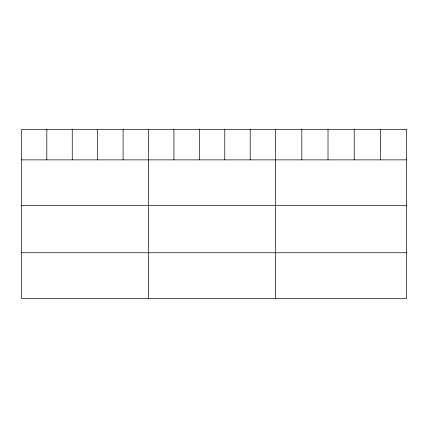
<?xml version="1.0" encoding="UTF-8"?>
<svg xmlns="http://www.w3.org/2000/svg" width="428" height="428" viewBox="0 0 428 428"><rect width="100%" height="100%" fill="white"/><g stroke="black" fill="none" stroke-linecap="round" stroke-linejoin="round"><path stroke-width="0.64" d="M21.4 159.863L406.6 159.863M21.4 205.611L406.6 205.611M21.4 252.75L406.6 252.75M380.406 129.507L380.406 159.863M354.213 129.507L354.213 159.863M328.019 129.507L328.019 159.863M301.826 129.507L301.826 159.863M275.632 129.507L275.632 298.493M250.209 129.507L250.209 159.863M224.786 129.507L224.786 159.863M199.362 129.507L199.362 159.863M173.939 129.507L173.939 159.863M148.516 129.507L148.516 298.493M123.093 129.507L123.093 159.863M97.67 129.507L97.67 159.863M72.246 129.507L72.246 159.863M46.823 129.507L46.823 159.863M406.6 129.507L21.4 129.507L21.4 298.493L406.6 298.493L406.6 129.507"/></g></svg>
